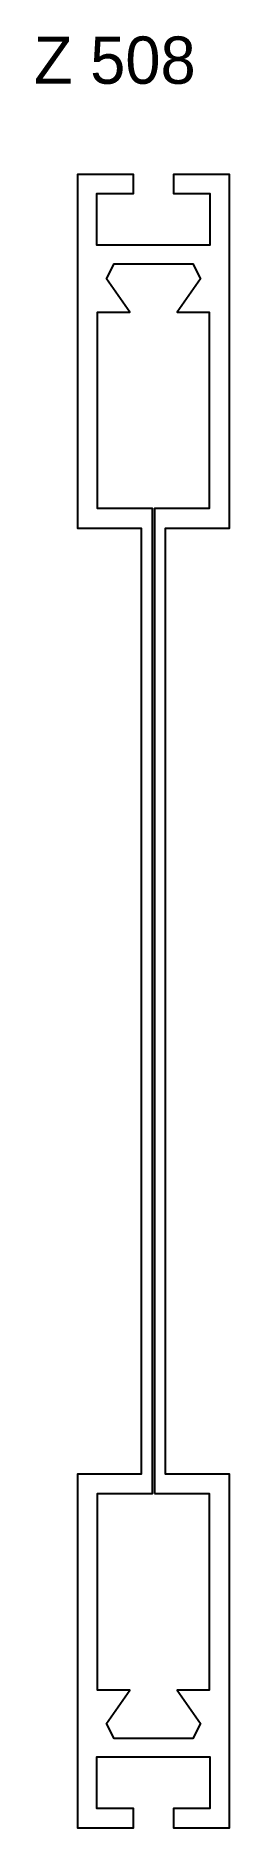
# Model space of a CAD drawing. Header units: millimetres. Extents: x -12 to 8, y -91 to 99.
import ezdxf

# ---------------------------------------------------------------- set-up
doc = ezdxf.new("R2010")
doc.units = ezdxf.units.MM
doc.header["$LTSCALE"] = 0.0125
doc.layers.add('Profil', color=7, linetype='Continuous')
doc.layers.add('Text_erfasst', color=3, linetype='Continuous')
doc.styles.add('gs25', font='gsimplex.shx', dxfattribs={"height": 25})

msp = doc.modelspace()

# ---------------------------------------------------------------- linework, layer by layer
at = {"layer": 'Profil'}
for points in [[(1.43, -3.47), (1.43, -53.47), (8.18, -53.47), (8.18, -73), (8.18, -90.97), (2.33, -90.97), (2.33, -88.87), (6.18, -88.87), (6.18, -83.47), (-5.82, -83.47), (-5.82, -88.87), (-1.97, -88.87), (-1.97, -90.97), (-7.82, -90.97), (-7.82, -73), (-7.82, -53.47), (-1.07, -53.47), (-1.07, -3.47), (-1.07, 46.53), (-7.82, 46.53), (-7.82, 66.05), (-7.82, 84.03), (-1.97, 84.03), (-1.97, 81.93), (-5.82, 81.93), (-5.82, 76.53), (6.18, 76.53), (6.18, 81.93), (2.33, 81.93), (2.33, 84.03), (8.18, 84.03), (8.18, 66.05), (8.18, 46.53), (1.43, 46.53)], [(0.28, -55.57), (6.08, -55.57), (6.08, -73), (6.08, -76.37), (2.68, -76.37), (5.14, -79.9), (4.33, -81.47), (0.18, -81.47), (-3.97, -81.47), (-4.79, -79.9), (-2.32, -76.37), (-5.72, -76.37), (-5.72, -73), (-5.72, -55.57), (0.08, -55.57), (0.08, 48.63), (-5.72, 48.63), (-5.72, 66.05), (-5.72, 69.43), (-2.32, 69.43), (-4.79, 72.95), (-3.97, 74.53), (0.18, 74.53), (4.33, 74.53), (5.14, 72.95), (2.68, 69.43), (6.08, 69.43), (6.08, 66.05), (6.08, 48.63), (0.28, 48.63)]]:
    msp.add_lwpolyline(points, close=True, dxfattribs=at)

# ---------------------------------------------------------------- texts
at = {"layer": 'Text_erfasst', "style": 'gs25'}
msp.add_text('Z 508', height=5, dxfattribs=at).set_placement((-12.45, 93.58))

doc.saveas('drawing.dxf')
